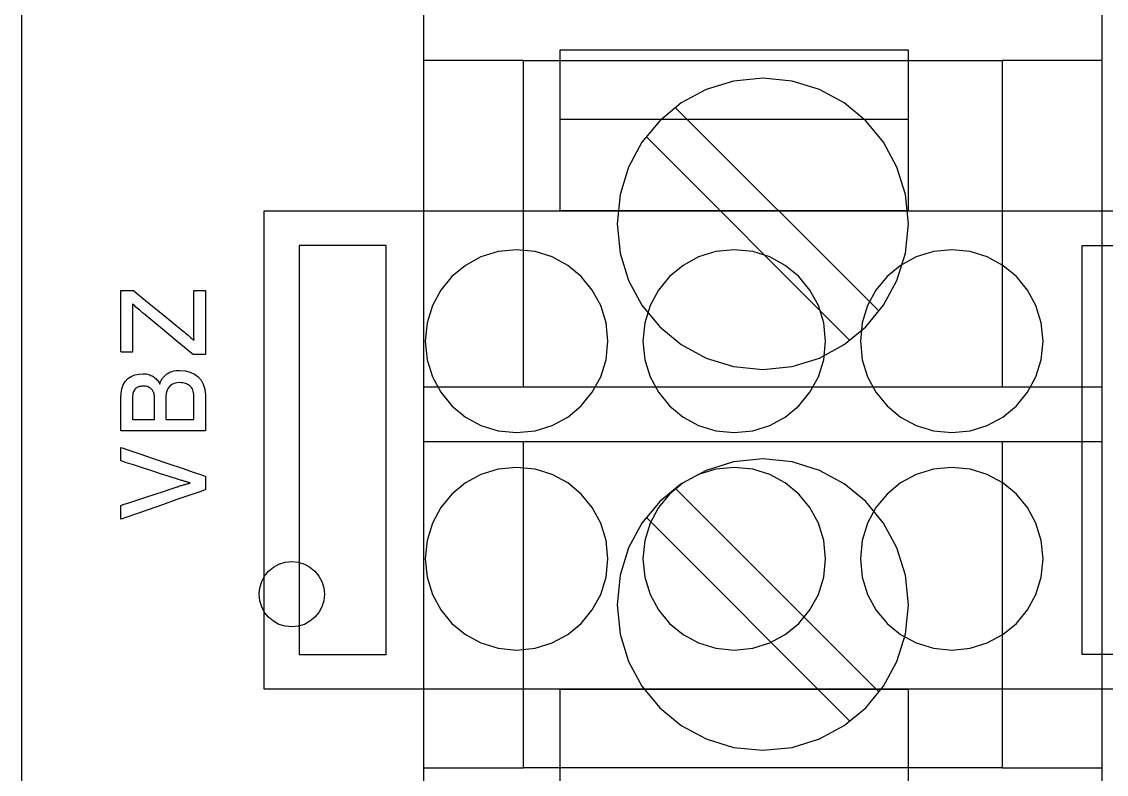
# Model space of a CAD drawing. Extents: x 1 to 47.7, y 0.2 to 33.3.
# Drawn here: x 34.861 to 36.107, y 13.056 to 13.92 of the extents above; entities that cross this region are included whole.
import ezdxf

# ---------------------------------------------------------------- set-up
doc = ezdxf.new("R2010")
doc.units = 0
doc.header["$MEASUREMENT"] = 0
for name, color, linetype in [('1_1__SCREW_TERMINAL_BLOCK_', 7, 'CONTINUOUS'), ('1_2__CONNECTORIZED_RELAY__', 7, 'CONTINUOUS'), ('4_0_____DWG', 7, 'CONTINUOUS')]:
    doc.layers.add(name, color=color, linetype=linetype)

msp = doc.modelspace()

# ---------------------------------------------------------------- linework, layer by layer
at = {"layer": '1_1__SCREW_TERMINAL_BLOCK_'}
for points in [[(35.3221, 14.0067), (35.3221, 13.7817), (35.3221, 13.3121), (35.3221, 13.0806), (35.3221, 12.8599)], [(36.1021, 12.8599), (36.1021, 13.0806), (36.1021, 13.3121), (36.1021, 13.7817), (36.1021, 14.0067)], [(35.4372, 13.8756), (35.3221, 13.8756)], [(35.987, 13.8756), (35.987, 13.5006), (35.4372, 13.5006), (35.4372, 13.8756), (35.987, 13.8756)], [(36.1021, 13.8756), (35.987, 13.8756)], [(35.6115, 13.8219), (35.8458, 13.5876)], [(35.8123, 13.5542), (35.5781, 13.7885)], [(35.4372, 13.5006), (35.3221, 13.5006)], [(36.1021, 13.5006), (35.987, 13.5006)], [(35.3221, 13.4381), (35.4372, 13.4381)], [(35.987, 13.4381), (35.987, 13.0631), (35.4372, 13.0631), (35.4372, 13.4381), (35.987, 13.4381)], [(35.987, 13.4381), (36.1021, 13.4381)], [(35.6115, 13.3844), (35.8458, 13.1501)], [(35.8123, 13.1167), (35.5781, 13.3509)], [(35.3221, 13.0631), (35.4372, 13.0631)], [(35.987, 13.0631), (36.1021, 13.0631)]]:
    msp.add_lwpolyline(points, dxfattribs=at)
for points in [[(35.7121, 13.8555), (35.6784, 13.8521), (35.647, 13.8423), (35.6185, 13.8269), (35.5937, 13.8064), (35.5733, 13.7817), (35.5578, 13.7532), (35.5481, 13.7218), (35.5447, 13.688), (35.5481, 13.6543), (35.5578, 13.6229), (35.5733, 13.5945), (35.5937, 13.5698), (35.6185, 13.5493), (35.647, 13.5339), (35.6784, 13.5242), (35.7121, 13.5208), (35.7458, 13.5242), (35.7772, 13.5339), (35.8056, 13.5493), (35.8304, 13.5698), (35.8509, 13.5945), (35.8663, 13.6229), (35.8761, 13.6543), (35.8795, 13.688), (35.8761, 13.7218), (35.8663, 13.7532), (35.8509, 13.7817), (35.8304, 13.8064), (35.8056, 13.8269), (35.7772, 13.8423), (35.7458, 13.8521)], [(35.0718, 13.5378), (35.0713, 13.5378), (35.0699, 13.5378), (35.0679, 13.5378), (35.0656, 13.5378), (35.0631, 13.5378), (35.0609, 13.5378), (35.059, 13.5378), (35.0579, 13.5378), (35.0574, 13.5379), (35.0542, 13.5406), (35.0478, 13.5459), (35.0393, 13.5529), (35.0296, 13.5609), (35.0199, 13.569), (35.0111, 13.5762), (35.0044, 13.5818), (35.0006, 13.5849), (34.9993, 13.586), (34.9977, 13.5874), (34.9962, 13.5887), (34.9947, 13.59), (34.9932, 13.5912), (34.9918, 13.5925), (34.9905, 13.5937), (34.9892, 13.5949), (34.9879, 13.5961), (34.9878, 13.5945), (34.9879, 13.5925), (34.9879, 13.5904), (34.988, 13.5882), (34.988, 13.586), (34.988, 13.5836), (34.988, 13.5813), (34.988, 13.5788), (34.988, 13.5766), (34.988, 13.5749), (34.988, 13.5712), (34.988, 13.5659), (34.988, 13.5599), (34.988, 13.5538), (34.988, 13.5481), (34.988, 13.5437), (34.988, 13.541), (34.9879, 13.5406), (34.9871, 13.5406), (34.9855, 13.5406), (34.9834, 13.5406), (34.9812, 13.5406), (34.9789, 13.5406), (34.9769, 13.5406), (34.9754, 13.5406), (34.9747, 13.5406), (34.9746, 13.5419), (34.9746, 13.5477), (34.9746, 13.5569), (34.9746, 13.5683), (34.9746, 13.5804), (34.9746, 13.5922), (34.9746, 13.6021), (34.9746, 13.609), (34.9746, 13.6116), (34.9751, 13.6116), (34.9765, 13.6116), (34.9785, 13.6116), (34.9808, 13.6116), (34.9832, 13.6116), (34.9855, 13.6116), (34.9873, 13.6116), (34.9885, 13.6116), (34.9889, 13.6115), (34.9921, 13.6089), (34.9985, 13.6036), (35.0071, 13.5966), (35.0167, 13.5887), (35.0265, 13.5808), (35.0353, 13.5736), (35.042, 13.5681), (35.0458, 13.565), (35.0471, 13.5639), (35.0487, 13.5626), (35.0503, 13.5613), (35.0518, 13.56), (35.0532, 13.5588), (35.0546, 13.5575), (35.0559, 13.5563), (35.0572, 13.5551), (35.0585, 13.5539), (35.0586, 13.5554), (35.0585, 13.5574), (35.0585, 13.5596), (35.0584, 13.5617), (35.0584, 13.564), (35.0584, 13.5663), (35.0584, 13.5687), (35.0584, 13.5711), (35.0584, 13.5733), (35.0584, 13.5751), (35.0584, 13.5791), (35.0584, 13.5847), (35.0584, 13.5911), (35.0584, 13.5976), (35.0584, 13.6036), (35.0584, 13.6083), (35.0584, 13.6112), (35.0585, 13.6116), (35.0593, 13.6116), (35.0609, 13.6116), (35.063, 13.6116), (35.0652, 13.6116), (35.0675, 13.6116), (35.0695, 13.6116), (35.071, 13.6116), (35.0717, 13.6116), (35.0718, 13.6102), (35.0718, 13.6042), (35.0718, 13.5946), (35.0718, 13.5828), (35.0718, 13.5702), (35.0718, 13.558), (35.0718, 13.5477), (35.0718, 13.5405)], [(35.042, 13.5197), (35.0485, 13.5192), (35.0543, 13.5178), (35.0592, 13.5155), (35.0633, 13.5124), (35.0666, 13.5085), (35.0691, 13.5037), (35.0708, 13.498), (35.0717, 13.4915), (35.0718, 13.4872), (35.0718, 13.4846), (35.0718, 13.4801), (35.0718, 13.4742), (35.0718, 13.4677), (35.0718, 13.4613), (35.0718, 13.4558), (35.0718, 13.4518), (35.0718, 13.4501), (35.0689, 13.4501), (35.0597, 13.4501), (35.046, 13.4501), (35.0298, 13.4501), (35.0129, 13.4501), (34.997, 13.4501), (34.9842, 13.4501), (34.9763, 13.4501), (34.9746, 13.4503), (34.9746, 13.4526), (34.9746, 13.4572), (34.9746, 13.4631), (34.9746, 13.4698), (34.9746, 13.4765), (34.9746, 13.4823), (34.9746, 13.4866), (34.9746, 13.4887), (34.9748, 13.4934), (34.9757, 13.4986), (34.9773, 13.5032), (34.9796, 13.507), (34.9825, 13.5102), (34.9862, 13.5127), (34.9905, 13.5144), (34.9955, 13.5155), (35.0002, 13.5158), (35.0019, 13.5157), (35.0035, 13.5156), (35.005, 13.5153), (35.0064, 13.515), (35.0078, 13.5145), (35.0091, 13.514), (35.0104, 13.5134), (35.0115, 13.5127), (35.0127, 13.5119), (35.0137, 13.5111), (35.0147, 13.5102), (35.0156, 13.5093), (35.0165, 13.5083), (35.0173, 13.5072), (35.0181, 13.5061), (35.0188, 13.5049), (35.0194, 13.504), (35.0197, 13.5053), (35.0202, 13.5067), (35.0209, 13.508), (35.0216, 13.5093), (35.0224, 13.5106), (35.0234, 13.5118), (35.0245, 13.513), (35.0257, 13.5142), (35.027, 13.5153), (35.0284, 13.5163), (35.03, 13.5172), (35.0317, 13.5179), (35.0335, 13.5185), (35.0354, 13.519), (35.0375, 13.5194), (35.0397, 13.5196)], [(35.0007, 13.5017), (34.9994, 13.5017), (34.9982, 13.5015), (34.997, 13.5013), (34.9959, 13.5011), (34.9948, 13.5007), (34.9938, 13.5003), (34.9928, 13.4998), (34.9919, 13.4992), (34.9911, 13.4985), (34.9904, 13.4976), (34.9897, 13.4967), (34.9892, 13.4956), (34.9888, 13.4944), (34.9884, 13.4931), (34.9881, 13.4917), (34.988, 13.4902), (34.9879, 13.4886), (34.9879, 13.4877), (34.9879, 13.4851), (34.9879, 13.4814), (34.9879, 13.4771), (34.9879, 13.4727), (34.9879, 13.4686), (34.9879, 13.4655), (34.9879, 13.4636), (34.9882, 13.4634), (34.99, 13.4634), (34.9932, 13.4634), (34.9972, 13.4634), (35.0016, 13.4634), (35.0059, 13.4634), (35.0095, 13.4634), (35.0121, 13.4634), (35.0131, 13.4634), (35.0131, 13.4643), (35.0131, 13.4669), (35.0131, 13.4706), (35.0131, 13.4749), (35.0131, 13.4793), (35.0131, 13.4834), (35.0131, 13.4866), (35.0131, 13.4884), (35.0131, 13.4891), (35.013, 13.4899), (35.013, 13.4907), (35.0129, 13.4914), (35.0127, 13.4921), (35.0126, 13.4928), (35.0124, 13.4935), (35.0122, 13.4941), (35.0119, 13.4947), (35.0116, 13.4952), (35.0114, 13.4958), (35.0111, 13.4963), (35.0108, 13.4968), (35.0104, 13.4973), (35.0101, 13.4977), (35.0097, 13.4981), (35.0093, 13.4986), (35.0087, 13.4991), (35.0079, 13.4997), (35.007, 13.5002), (35.006, 13.5007), (35.005, 13.501), (35.004, 13.5013), (35.0029, 13.5015), (35.0018, 13.5017)], [(35.0424, 13.5056), (35.0388, 13.5053), (35.0357, 13.5045), (35.033, 13.5033), (35.0307, 13.5016), (35.0289, 13.4994), (35.0276, 13.4968), (35.0267, 13.4937), (35.0263, 13.4902), (35.0262, 13.4884), (35.0262, 13.4863), (35.0262, 13.4827), (35.0262, 13.4784), (35.0262, 13.4739), (35.0262, 13.4695), (35.0262, 13.466), (35.0262, 13.4638), (35.0264, 13.4634), (35.0284, 13.4634), (35.0324, 13.4634), (35.0376, 13.4634), (35.0433, 13.4634), (35.049, 13.4634), (35.0538, 13.4634), (35.0572, 13.4634), (35.0585, 13.4634), (35.0585, 13.4644), (35.0585, 13.467), (35.0585, 13.4708), (35.0585, 13.4752), (35.0585, 13.4797), (35.0585, 13.4837), (35.0585, 13.4868), (35.0585, 13.4884), (35.0585, 13.49), (35.0583, 13.492), (35.058, 13.494), (35.0576, 13.4957), (35.0571, 13.4973), (35.0564, 13.4988), (35.0556, 13.5), (35.0547, 13.5012), (35.0536, 13.5021), (35.0525, 13.5029), (35.0513, 13.5036), (35.05, 13.5042), (35.0487, 13.5047), (35.0472, 13.5051), (35.0457, 13.5054), (35.0441, 13.5055)], [(35.0718, 13.3979), (35.0718, 13.3974), (35.0718, 13.3958), (35.0718, 13.3937), (35.0718, 13.3911), (35.0718, 13.3884), (35.0718, 13.386), (35.0718, 13.384), (35.0718, 13.3828), (35.0713, 13.3824), (35.0653, 13.3803), (35.0539, 13.3763), (35.039, 13.3712), (35.0224, 13.3654), (35.0059, 13.3596), (34.9913, 13.3546), (34.9803, 13.3508), (34.9749, 13.3489), (34.9746, 13.3491), (34.9746, 13.3504), (34.9746, 13.3525), (34.9746, 13.3551), (34.9746, 13.3578), (34.9746, 13.3604), (34.9746, 13.3627), (34.9746, 13.3641), (34.9746, 13.3646), (34.9773, 13.3655), (34.9837, 13.3676), (34.9927, 13.3706), (35.0032, 13.374), (35.0138, 13.3775), (35.0236, 13.3807), (35.0313, 13.3832), (35.0359, 13.3847), (35.037, 13.3851), (35.0381, 13.3854), (35.0391, 13.3858), (35.0402, 13.3861), (35.0413, 13.3865), (35.0424, 13.3869), (35.0436, 13.3873), (35.0447, 13.3876), (35.0459, 13.388), (35.0471, 13.3884), (35.0483, 13.3887), (35.0493, 13.389), (35.0504, 13.3893), (35.0513, 13.3895), (35.0522, 13.3898), (35.053, 13.39), (35.0538, 13.3902), (35.0542, 13.3904), (35.0535, 13.3905), (35.0527, 13.3907), (35.0519, 13.391), (35.051, 13.3912), (35.05, 13.3915), (35.049, 13.3919), (35.0479, 13.3922), (35.0467, 13.3926), (35.0455, 13.393), (35.0443, 13.3933), (35.0431, 13.3937), (35.0419, 13.394), (35.0408, 13.3944), (35.0397, 13.3947), (35.0386, 13.395), (35.0376, 13.3954), (35.0365, 13.3957), (35.0345, 13.3963), (35.0287, 13.3982), (35.0201, 13.401), (35.0099, 13.4043), (34.9992, 13.4077), (34.9892, 13.411), (34.981, 13.4136), (34.9759, 13.4153), (34.9746, 13.4157), (34.9746, 13.4166), (34.9746, 13.4184), (34.9746, 13.4207), (34.9746, 13.4234), (34.9746, 13.426), (34.9746, 13.4284), (34.9746, 13.4303), (34.9746, 13.4312), (34.9761, 13.4308), (34.9838, 13.4282), (34.9962, 13.4239), (35.0118, 13.4185), (35.0286, 13.4128), (35.0448, 13.4072), (35.0586, 13.4025), (35.0682, 13.3992)], [(35.7121, 13.4179), (35.6784, 13.4145), (35.647, 13.4048), (35.6185, 13.3893), (35.5937, 13.3689), (35.5733, 13.3441), (35.5578, 13.3157), (35.5481, 13.2843), (35.5447, 13.2505), (35.5481, 13.2168), (35.5578, 13.1854), (35.5733, 13.157), (35.5937, 13.1322), (35.6185, 13.1118), (35.647, 13.0964), (35.6784, 13.0866), (35.7121, 13.0832), (35.7458, 13.0866), (35.7772, 13.0964), (35.8056, 13.1118), (35.8304, 13.1322), (35.8509, 13.157), (35.8663, 13.1854), (35.8761, 13.2168), (35.8795, 13.2505), (35.8761, 13.2843), (35.8663, 13.3157), (35.8509, 13.3441), (35.8304, 13.3689), (35.8056, 13.3893), (35.7772, 13.4048), (35.7458, 13.4145)], [(35.1708, 13.3), (35.1784, 13.2992), (35.1854, 13.297), (35.1918, 13.2936), (35.1973, 13.289), (35.2019, 13.2834), (35.2054, 13.2771), (35.2076, 13.27), (35.2083, 13.2625), (35.2076, 13.2549), (35.2054, 13.2479), (35.2019, 13.2415), (35.1973, 13.236), (35.1918, 13.2314), (35.1854, 13.2279), (35.1784, 13.2257), (35.1708, 13.225), (35.1633, 13.2257), (35.1562, 13.2279), (35.1499, 13.2314), (35.1443, 13.236), (35.1397, 13.2415), (35.1363, 13.2479), (35.1341, 13.2549), (35.1333, 13.2625), (35.1341, 13.27), (35.1363, 13.2771), (35.1397, 13.2834), (35.1443, 13.289), (35.1499, 13.2936), (35.1562, 13.297), (35.1633, 13.2992)]]:
    msp.add_lwpolyline(points, close=True, dxfattribs=at)
at = {"layer": '1_2__CONNECTORIZED_RELAY__'}
for points in [[(35.8791, 13.8881), (35.8791, 13.7031), (35.4792, 13.7031), (35.4792, 13.8881), (35.8791, 13.8881)], [(35.4792, 13.8082), (35.8791, 13.8082)], [(36.2191, 13.7031), (36.2191, 13.1533), (35.1391, 13.1533), (35.1391, 13.7031), (36.2191, 13.7031)], [(35.1793, 13.6632), (35.1793, 13.1932), (35.2792, 13.1932), (35.2792, 13.6632), (35.1793, 13.6632)], [(36.1792, 13.6632), (36.1792, 13.1932), (36.0791, 13.1932), (36.0791, 13.6632), (36.1792, 13.6632)], [(35.8791, 13.1533), (35.8791, 12.9683), (35.4792, 12.9683), (35.4792, 13.1533), (35.8791, 13.1533)]]:
    msp.add_lwpolyline(points, dxfattribs=at)
for points in [[(35.5341, 13.5531), (35.532, 13.5743), (35.5259, 13.5941), (35.5162, 13.612), (35.5034, 13.6275), (35.4879, 13.6403), (35.4701, 13.65), (35.4504, 13.6561), (35.4292, 13.6583), (35.408, 13.6561), (35.3883, 13.65), (35.3705, 13.6403), (35.3549, 13.6275), (35.3421, 13.612), (35.3324, 13.5941), (35.3263, 13.5743), (35.3241, 13.5531), (35.3263, 13.5319), (35.3324, 13.5123), (35.3421, 13.4945), (35.3549, 13.4789), (35.3705, 13.4661), (35.3883, 13.4565), (35.408, 13.4504), (35.4292, 13.4483), (35.4504, 13.4504), (35.4701, 13.4565), (35.4879, 13.4661), (35.5034, 13.4789), (35.5162, 13.4945), (35.5259, 13.5123), (35.532, 13.5319)], [(35.7842, 13.5531), (35.7821, 13.5743), (35.776, 13.5941), (35.7663, 13.612), (35.7535, 13.6275), (35.738, 13.6403), (35.7202, 13.65), (35.7005, 13.6561), (35.6793, 13.6583), (35.6581, 13.6561), (35.6384, 13.65), (35.6206, 13.6403), (35.605, 13.6275), (35.5922, 13.612), (35.5825, 13.5941), (35.5764, 13.5743), (35.5742, 13.5531), (35.5764, 13.5319), (35.5825, 13.5123), (35.5922, 13.4945), (35.605, 13.4789), (35.6206, 13.4661), (35.6384, 13.4565), (35.6581, 13.4504), (35.6793, 13.4483), (35.7005, 13.4504), (35.7202, 13.4565), (35.738, 13.4661), (35.7535, 13.4789), (35.7663, 13.4945), (35.776, 13.5123), (35.7821, 13.5319)], [(36.0342, 13.5531), (36.032, 13.5743), (36.0259, 13.5941), (36.0163, 13.612), (36.0035, 13.6275), (35.9879, 13.6403), (35.9701, 13.65), (35.9504, 13.6561), (35.9293, 13.6583), (35.9081, 13.6561), (35.8883, 13.65), (35.8705, 13.6403), (35.8549, 13.6275), (35.8421, 13.612), (35.8324, 13.5941), (35.8263, 13.5743), (35.8242, 13.5531), (35.8263, 13.5319), (35.8324, 13.5123), (35.8421, 13.4945), (35.8549, 13.4789), (35.8705, 13.4661), (35.8883, 13.4565), (35.9081, 13.4504), (35.9293, 13.4483), (35.9504, 13.4504), (35.9701, 13.4565), (35.9879, 13.4661), (36.0035, 13.4789), (36.0163, 13.4945), (36.0259, 13.5123), (36.032, 13.5319)], [(35.5341, 13.3031), (35.532, 13.3244), (35.5259, 13.3441), (35.5162, 13.362), (35.5034, 13.3776), (35.4879, 13.3904), (35.4701, 13.4001), (35.4504, 13.4062), (35.4292, 13.4083), (35.408, 13.4062), (35.3883, 13.4001), (35.3705, 13.3904), (35.3549, 13.3776), (35.3421, 13.362), (35.3324, 13.3441), (35.3263, 13.3244), (35.3241, 13.3031), (35.3263, 13.282), (35.3324, 13.2623), (35.3421, 13.2445), (35.3549, 13.229), (35.3705, 13.2162), (35.3883, 13.2065), (35.408, 13.2004), (35.4292, 13.1983), (35.4504, 13.2004), (35.4701, 13.2065), (35.4879, 13.2162), (35.5034, 13.229), (35.5162, 13.2445), (35.5259, 13.2623), (35.532, 13.282)], [(35.7842, 13.3031), (35.7821, 13.3244), (35.776, 13.3441), (35.7663, 13.362), (35.7535, 13.3776), (35.738, 13.3904), (35.7202, 13.4001), (35.7005, 13.4062), (35.6793, 13.4083), (35.6581, 13.4062), (35.6384, 13.4001), (35.6206, 13.3904), (35.605, 13.3776), (35.5922, 13.362), (35.5825, 13.3441), (35.5764, 13.3244), (35.5742, 13.3031), (35.5764, 13.282), (35.5825, 13.2623), (35.5922, 13.2445), (35.605, 13.229), (35.6206, 13.2162), (35.6384, 13.2065), (35.6581, 13.2004), (35.6793, 13.1983), (35.7005, 13.2004), (35.7202, 13.2065), (35.738, 13.2162), (35.7535, 13.229), (35.7663, 13.2445), (35.776, 13.2623), (35.7821, 13.282)], [(36.0342, 13.3031), (36.032, 13.3244), (36.0259, 13.3441), (36.0163, 13.362), (36.0035, 13.3776), (35.9879, 13.3904), (35.9701, 13.4001), (35.9504, 13.4062), (35.9293, 13.4083), (35.9081, 13.4062), (35.8883, 13.4001), (35.8705, 13.3904), (35.8549, 13.3776), (35.8421, 13.362), (35.8324, 13.3441), (35.8263, 13.3244), (35.8242, 13.3031), (35.8263, 13.282), (35.8324, 13.2623), (35.8421, 13.2445), (35.8549, 13.229), (35.8705, 13.2162), (35.8883, 13.2065), (35.9081, 13.2004), (35.9293, 13.1983), (35.9504, 13.2004), (35.9701, 13.2065), (35.9879, 13.2162), (36.0035, 13.229), (36.0163, 13.2445), (36.0259, 13.2623), (36.032, 13.282)]]:
    msp.add_lwpolyline(points, close=True, dxfattribs=at)
at = {"layer": '4_0_____DWG'}
msp.add_lwpolyline([(34.8606, 12.9643), (34.8606, 13.0936), (34.8606, 13.2201), (34.8606, 13.2822), (34.8606, 13.3436), (34.8606, 13.4042), (34.8606, 13.4641), (34.8606, 13.5232), (34.8606, 13.5814), (34.8606, 13.6389), (34.8606, 13.6955), (34.8606, 13.7514), (34.8606, 13.8063), (34.8606, 13.8604), (34.8606, 13.9137), (34.8606, 13.966)], dxfattribs=at)

doc.saveas('drawing.dxf')
